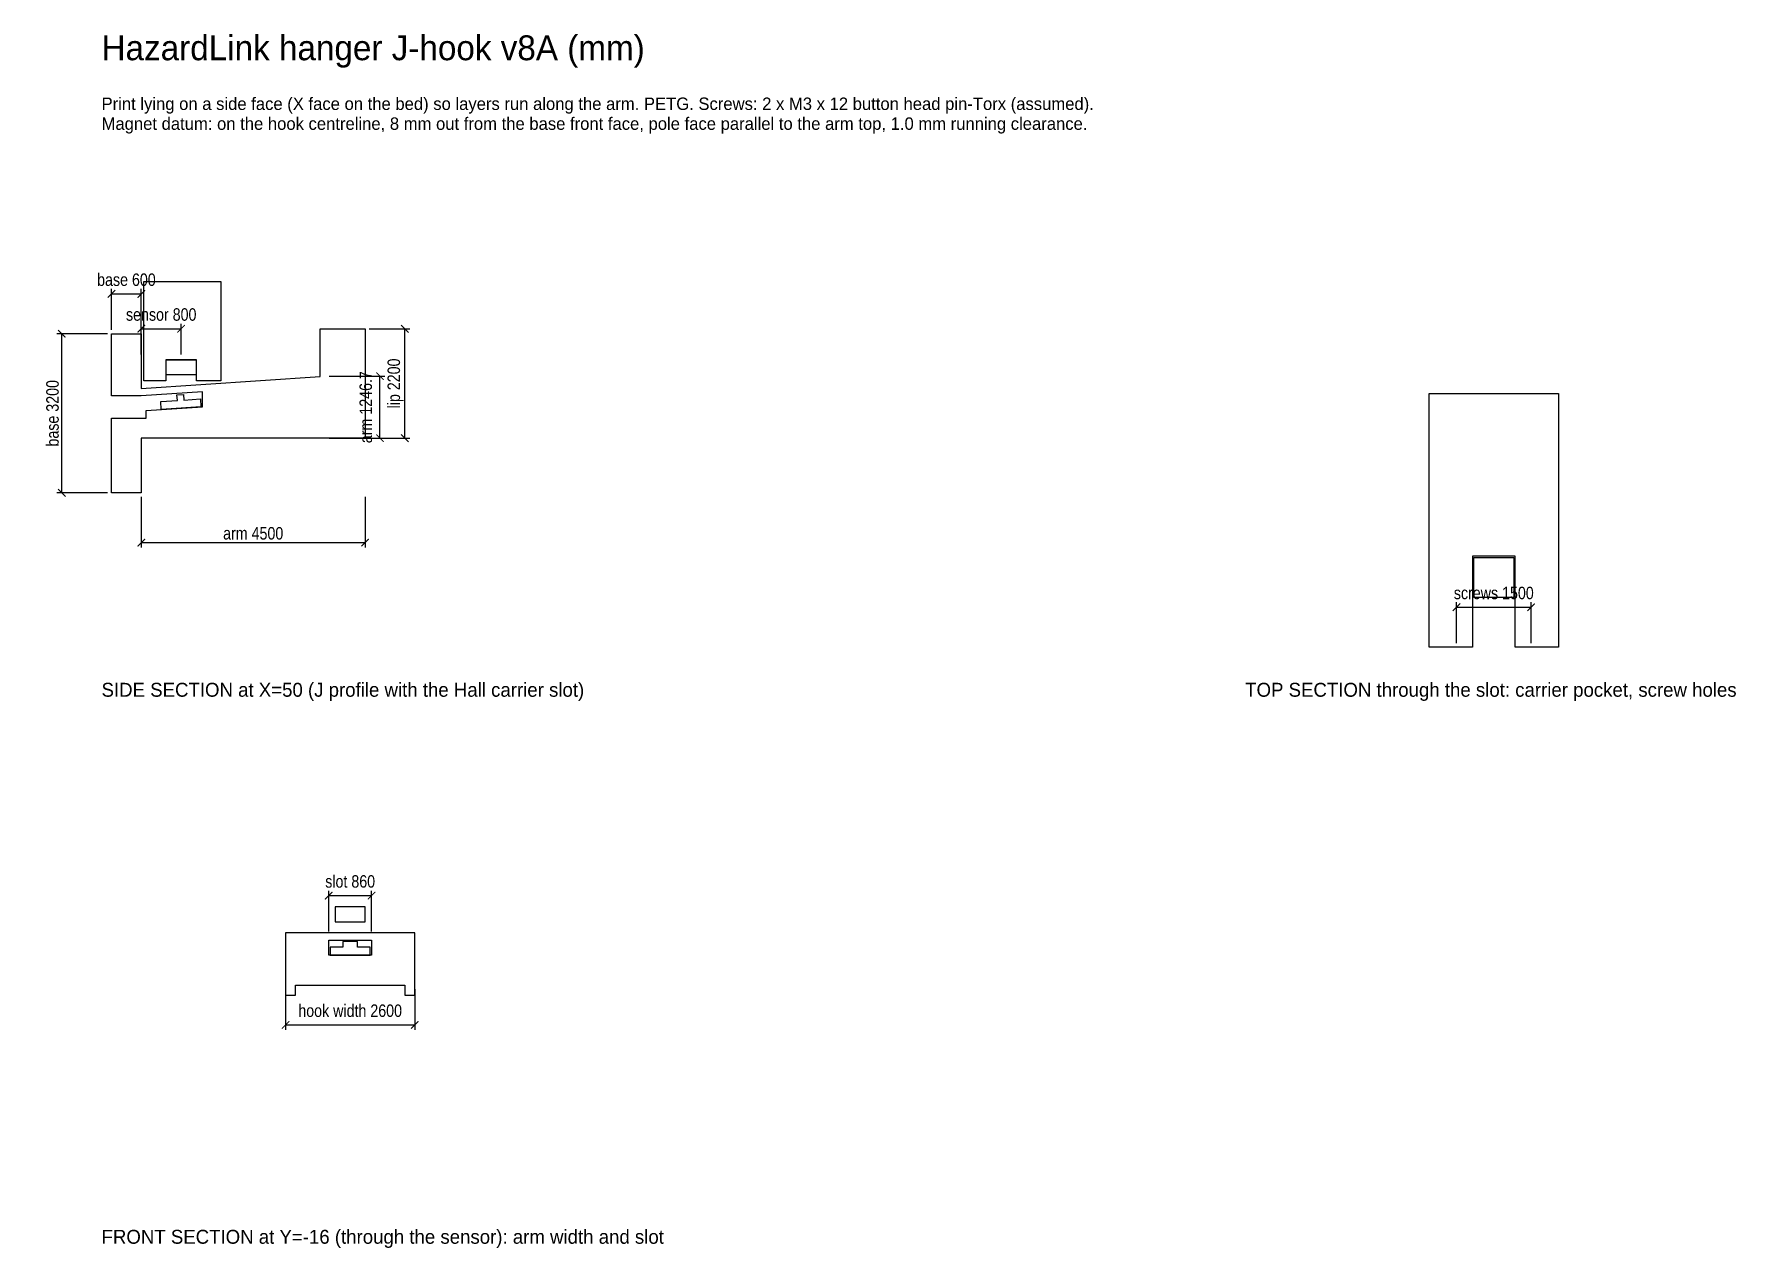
# Model space of a CAD drawing. Header units: metres. Extents: x -14 to 329, y -239 to 5.
import ezdxf

# ---------------------------------------------------------------- set-up
doc = ezdxf.new("R2010")
doc.units = ezdxf.units.M
for name, color, linetype in [('DIMS', 1, 'Continuous'), ('NOTES', 4, 'Continuous'), ('OUTLINE', 7, 'Continuous'), ('REF', 8, 'Continuous'), ('TEXT', 3, 'Continuous')]:
    doc.layers.add(name, color=color, linetype=linetype)
doc.styles.add('OpenSansCondensed-Light', font='OpenSansCondensed-Light.ttf')
doc.dimstyles.new('EZDXF', dxfattribs={"dimtxt": 0.25, "dimasz": 0.175, "dimexe": 0.375, "dimexo": 0.125, "dimgap": 0.1, "dimtad": 1, "dimlfac": 100, "dimzin": 12, "dimdsep": 46, "dimtxsty": 'OpenSansCondensed-Light', "dimblk": 'ARCHTICK', "dimcen": 2.5, "dimazin": 3, "dimtfac": 0.5, "dimtmove": 2, "dimatfit": 3})

# ---------------------------------------------------------------- blocks, each defined once
blk = doc.blocks.new('_ARCHTICK')
at = {"color": 0, "linetype": 'BYBLOCK', "const_width": 0.15}
blk.add_lwpolyline([(-0.5, -0.5), (0.5, 0.5)], dxfattribs=at)

msp = doc.modelspace()

# ---------------------------------------------------------------- linework, layer by layer
at = {"layer": 'OUTLINE'}
for p, q in [((44, -54), (53, -54)), ((44, -63.5999), (44, -54)), ((53, -54), (53, -76)), ((2, -55), (8, -55)), ((2, -67.5), (2, -55)), ((8, -55), (8, -65.9993)), ((8, -65.9993), (44, -63.5999)), ((8, -67.5), (2, -67.5)), ((20.3, -66.68), (8, -67.5)), ((20.3, -69.68), (20.3, -66.68)), ((267, -67), (293, -67)), ((267, -118), (267, -67)), ((293, -67), (293, -118)), ((9, -70.4333), (20.3, -69.68)), ((9, -72), (9, -70.4333)), ((2, -72), (9, -72)), ((2, -87), (2, -72)), ((8, -76), (8, -87)), ((53, -76), (8, -76)), ((8, -87), (2, -87)), ((275.7, -99.7), (275.7, -118)), ((284.3, -99.7), (275.7, -99.7)), ((284.3, -118), (284.3, -99.7)), ((275.7, -118), (267, -118)), ((293, -118), (284.3, -118)), ((63, -175.4661), (37, -175.4661)), ((37, -175.4661), (37, -187.99)), ((45.7, -176.9667), (54.3, -176.9667)), ((45.7, -179.9667), (45.7, -176.9667)), ((54.3, -176.9667), (54.3, -179.9667)), ((63, -187.99), (63, -175.4661)), ((54.3, -179.9667), (45.7, -179.9667)), ((37, -187.99), (39, -187.99)), ((39, -186), (61, -186)), ((39, -187.99), (39, -186)), ((61, -186), (61, -187.99)), ((61, -187.99), (63, -187.99))]:
    msp.add_line(p, q, dxfattribs=at)
at = {"layer": 'REF'}
for p, q in [((8.5, -44.4667), (24, -44.4667)), ((8.5, -64.4667), (8.5, -44.4667)), ((24, -44.4667), (24, -64.4667)), ((12.9, -60.2667), (12.9, -64.4667)), ((19.1, -60.2667), (12.9, -60.2667)), ((13, -60.2667), (19, -60.2667)), ((13, -63.2667), (13, -60.2667)), ((19, -60.2667), (19, -63.2667)), ((19.1, -64.4667), (19.1, -60.2667)), ((12.9, -64.4667), (8.5, -64.4667)), ((19, -63.2667), (13, -63.2667)), ((24, -64.4667), (19.1, -64.4667)), ((11.9024, -68.6363), (15.245, -68.4134)), ((15.1705, -67.2959), (16.4676, -67.2095)), ((15.245, -68.4134), (15.1705, -67.2959)), ((16.4676, -67.2095), (16.5421, -68.327)), ((16.5421, -68.327), (19.8847, -68.1041)), ((19.8847, -68.1041), (19.9911, -69.7006)), ((12.0089, -70.2327), (11.9024, -68.6363)), ((19.9911, -69.7006), (12.0089, -70.2327)), ((276, -100.0222), (284, -100.0222)), ((276, -108.04), (276, -100.0222)), ((284, -100.0222), (284, -108.04)), ((284, -108.04), (276, -108.04)), ((47, -170.2667), (47, -173.2667)), ((53, -170.2667), (47, -170.2667)), ((53, -173.2667), (53, -170.2667)), ((47, -173.2667), (53, -173.2667)), ((48.55, -177.2406), (48.55, -178.3631)), ((51.45, -177.2406), (48.55, -177.2406)), ((51.45, -178.3631), (51.45, -177.2406)), ((48.55, -178.3631), (46, -178.3631)), ((46, -178.3631), (46, -179.9667)), ((46, -179.9667), (54, -179.9667)), ((54, -178.3631), (51.45, -178.3631)), ((54, -179.9667), (54, -178.3631))]:
    msp.add_line(p, q, dxfattribs=at)

# ---------------------------------------------------------------- texts
at = {"layer": 'NOTES'}
for s, p in [('Print lying on a side face (X face on the bed) so layers run along the arm. PETG. Screws: 2 x M3 x 12 button head pin-Torx (assumed).', (0, -10)), ('Magnet datum: on the hook centreline, 8 mm out from the base front face, pole face parallel to the arm top, 1.0 mm running clearance.', (0, -14))]:
    msp.add_text(s, height=2.5, dxfattribs=at).set_placement(p)
at = {"layer": 'TEXT'}
for s, height, p in [('HazardLink hanger J-hook v8A (mm)', 5, (0, 0)), ('SIDE SECTION at X=50 (J profile with the Hall carrier slot)', 2.8, (0, -128)), ('TOP SECTION through the slot: carrier pocket, screw holes', 2.8, (230, -128)), ('FRONT SECTION at Y=-16 (through the sensor): arm width and slot', 2.8, (0, -238))]:
    msp.add_text(s, height=height, dxfattribs=at).set_placement(p)

# ---------------------------------------------------------------- dimensions: what is measured, and where the dimension line sits
at = {"layer": 'DIMS'}
for base, p1, p2, text in [((2, -47), (2, -55), (8, -55), 'base <>'), ((8, -54), (8, -60), (16, -60), 'sensor <>'), ((8, -97), (8, -87), (53, -87), 'arm <>'), ((272.5, -110), (272.5, -118), (287.5, -118), 'screws <>'), ((45.7, -168), (45.7, -176), (54.3, -176), 'slot <>'), ((37, -194), (37, -186), (63, -186), 'hook width <>')]:
    msp.add_linear_dim(base=base, p1=p1, p2=p2, text=text, dimstyle='EZDXF', override={"dimtxt": 2.5, "dimasz": 1.5, "dimexe": 1, "dimexo": 0.8, "dimgap": 0.6, "dimdec": 1}, dxfattribs=at).render()
for base, p1, p2, text in [((-8, -87), (2, -87), (2, -55), 'base <>'), ((61, -76), (53, -76), (53, -54), 'lip <>'), ((56, -76), (45, -76), (45, -63.5333), 'arm <>')]:
    msp.add_linear_dim(base=base, p1=p1, p2=p2, angle=90, text=text, dimstyle='EZDXF', override={"dimtxt": 2.5, "dimasz": 1.5, "dimexe": 1, "dimexo": 0.8, "dimgap": 0.6, "dimdec": 1}, dxfattribs=at).render()

doc.saveas('drawing.dxf')
